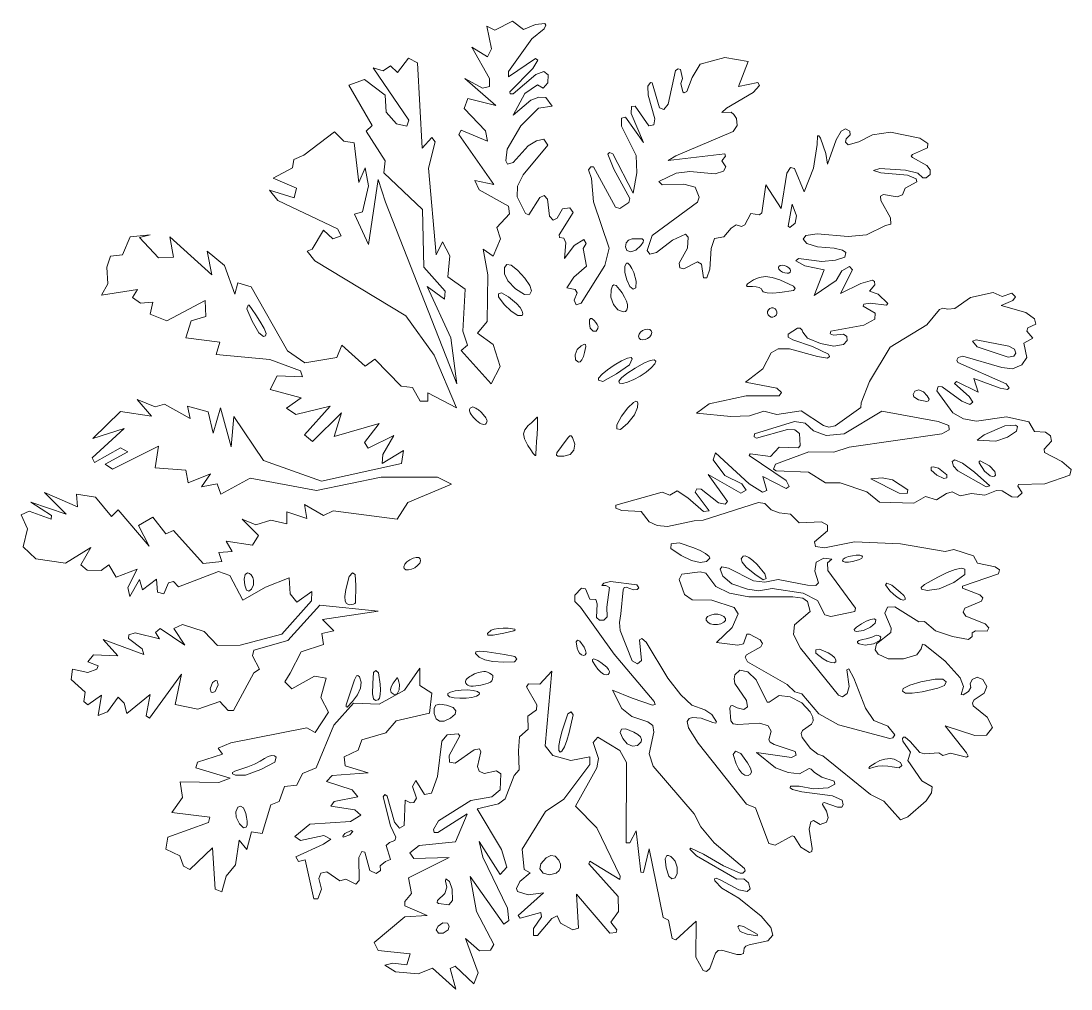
# Model space of a CAD drawing. Header units: millimetres. Extents: x -63086 to 144078, y -129912 to 13382.
# Drawn here: x 63650 to 64687, y -57619 to -56664 of the extents above; entities that cross this region are included whole.
import ezdxf

# ---------------------------------------------------------------- set-up
doc = ezdxf.new("R2010")
doc.units = ezdxf.units.MM
doc.layers.get('0').update_dxf_attribs({"lineweight": 0})
doc.layers.add('観葉植物', color=92, linetype='Continuous', lineweight=9)

# ---------------------------------------------------------------- blocks, each defined once
blk = doc.blocks.new('樹木平面（CAD素材.com）ae9d2deb')
at = {"color": 0, "linetype": 'ByBlock', "lineweight": -2}
for points in [[(-84.7, -278.8), (-113.8, -297.1), (-117.3, -297.1), (-118.1, -294.4), (-113.2, -285.7), (-81.2, -265.7), (-60.5, -262.2), (-52.3, -255.1), (-51.6, -239.4), (-55.8, -236.5), (-68, -238.9), (-72.9, -236.7), (-74.7, -232.2), (-71.2, -217.5), (-72.6, -214.6), (-78, -215.6), (-96.8, -228.7), (-102.4, -227.8), (-102.6, -221.3), (-92.1, -201.9), (-93.7, -199.8), (-104.5, -200.7), (-109.9, -207.1), (-114.1, -242.1), (-120.1, -258.4), (-126.9, -259.8), (-135.6, -245.9), (-138.8, -251.9), (-135, -263.3), (-137.4, -267.7), (-140.8, -268), (-146, -265.3), (-147.2, -290.4), (-151.7, -293), (-156.5, -287.2), (-163.9, -261.5), (-166.1, -259.6), (-167.9, -262.2), (-160.6, -290.7), (-155.2, -302), (-156.3, -305), (-161.6, -307), (-164.8, -310.2), (-160.4, -323.9), (-165.6, -325.9), (-170.6, -330), (-170.3, -334.7), (-174.7, -337.8), (-180.8, -334.9), (-185.9, -316.8), (-188.9, -316), (-191.8, -321.9), (-191.6, -344.5), (-194.8, -348.1), (-204.6, -343.2), (-210.4, -345.1), (-223.3, -336.1), (-229.2, -337.5), (-231.4, -342.5), (-228.5, -353.3), (-232.4, -362.7), (-236.3, -362.7), (-244.8, -324.1), (-251.5, -326), (-254, -321.3), (-226.8, -308.9), (-219.6, -303.8), (-226.3, -300.2), (-249.4, -305.3), (-255, -301.2), (-240.1, -288.9), (-200.1, -286.3), (-189.8, -280.2), (-195.9, -275), (-219.6, -271.4), (-216, -266.8), (-192.9, -262.2), (-198.5, -255), (-223.7, -246.8), (-218, -241.1), (-182.6, -238.5), (-205.2, -231.3), (-206.2, -222.6), (-192.3, -215.9), (-188.7, -205.7), (-165.1, -199), (-154.8, -187.2), (-121.9, -179.4), (-119.9, -159.9), (-131.7, -152.2), (-131.7, -135.2), (-146.6, -156.8), (-171.8, -170.7), (-197, -169.7), (-216.5, -191.3), (-234, -233.4), (-247.3, -239.1), (-253, -250.4), (-265.3, -251.9), (-270.5, -266.8), (-278.7, -269.9), (-287.4, -298.2), (-297.7, -296.6), (-302.3, -314.1), (-310, -304.8), (-313.6, -329), (-322.9, -340.3), (-327, -355.7), (-333.7, -353.1), (-336.2, -312.5), (-358.8, -333.6), (-365, -330.5), (-368.6, -320.3), (-382.5, -313.6), (-380.4, -301.8), (-340.3, -287.4), (-338.8, -282.2), (-376.3, -277.6), (-366, -262.7), (-368.1, -247.3), (-330.1, -247.8), (-318.8, -243.7), (-352.7, -233.4), (-351.1, -227.7), (-326.5, -220), (-330.6, -213.9), (-318.2, -208.7), (-243.2, -193.8), (-235, -198.5), (-221.6, -178.4), (-229.3, -164), (-224.2, -145), (-235.5, -143), (-258.1, -155.3), (-264.8, -148.6), (-259.7, -139.9), (-248.9, -118.8), (-226.8, -111.6), (-228.3, -100.8), (-216.5, -98.2), (-227.8, -86.9), (-172.8, -78.7), (-230.3, -72.9), (-261.9, -107.8), (-295.4, -117.4), (-296.8, -122.9), (-290, -135.9), (-295.4, -139.7), (-315.7, -177), (-320.8, -177), (-329, -168.1), (-350.6, -175.6), (-373.2, -170.8), (-367, -141), (-398.6, -184.5), (-401.6, -182.1), (-397.9, -160.9), (-420.8, -179.7), (-423.6, -169.5), (-429.4, -163.6), (-440, -178), (-449.3, -181.8), (-445.8, -161.6), (-459.2, -171.2), (-463.3, -168.1), (-461.9, -158.8), (-475.7, -146.2), (-474.6, -135.9), (-459.2, -139.3), (-450.3, -136.2), (-449.3, -132.8), (-459.5, -128.7), (-453.7, -121.8), (-429.7, -122.9), (-444.1, -106.8), (-404, -121.5), (-405.8, -116), (-419.1, -105.7), (-418.8, -102.3), (-412.6, -100.3), (-388.6, -106.1), (-392.4, -99.9), (-387.9, -95.8), (-363.6, -112.3), (-374.6, -95.8), (-366, -92), (-344.4, -98.9), (-331.4, -112.6), (-308.8, -112.3), (-267.7, -101.6), (-238.6, -68.7), (-238.2, -59.5), (-253, -69.8), (-259.5, -61.6), (-260.5, -45.8), (-284.1, -55), (-306.4, -68.1), (-319.1, -43.7), (-330.4, -39.6), (-369.8, -54.7), (-374.9, -49.6), (-379.7, -50.9), (-384.2, -61.6), (-390.7, -60.2), (-391.4, -47.2), (-405.4, -57.8), (-408.5, -47.5), (-417.8, -64.3), (-419.8, -55.4), (-410.6, -37.2), (-431.5, -45.4), (-438.6, -33.1), (-446.2, -38.6), (-459.9, -38.3), (-466.1, -33.1), (-456.5, -16), (-481.5, -31.4), (-510.6, -27.3), (-523.3, -15.3), (-518.8, 2.5), (-525.3, 16.2), (-517.4, 20), (-495.5, 12.1), (-495.2, 15.5), (-515.7, 28.9), (-480.8, 16.9), (-502.2, 38.2), (-469.4, 24.3), (-470.4, 36.6), (-451.9, 33.6), (-435.9, 14.5), (-429.3, 21.2), (-398.9, -14.8), (-409.2, 5.8), (-395.3, 14), (-382.5, -2.4), (-374.8, 0.7), (-345.5, -31.7), (-327, -29.7), (-330.1, -20.9), (-316.7, -19.9), (-322.9, -9.6), (-296.7, -13.7), (-291, -4), (-307, 12), (-293.6, 6.3), (-278.7, 10.9), (-262.8, 7.3), (-262.8, 19.2), (-243.2, 12.5), (-245.3, 26.4), (-226.8, 15.6), (-217, 20.2), (-153.8, 12), (-143.5, 28.4), (-100.4, 46.4), (-114.2, 53.6), (-169.7, 53.6), (-233.5, 40.2), (-299.2, 52.6), (-328, 36.6), (-331.6, 46.9), (-347, 43.8), (-338.3, 56.7), (-360.4, 47.9), (-362.5, 60.3), (-392.8, 62.8), (-389.7, 83.9), (-434.9, 61.3), (-442.1, 66.4), (-420, 78.3), (-427.2, 82.4), (-452.9, 68), (-455, 72.6), (-423.6, 101.4), (-454.4, 91.6), (-427.2, 118.3), (-396.4, 113.7), (-410.8, 130.2), (-392.8, 123), (-383.5, 125.5), (-358.3, 111.2), (-360.9, 123.5), (-340.4, 117.8), (-335.7, 96.8), (-328.5, 121.9), (-317.7, 83.4), (-315.2, 113.2), (-285.9, 70), (-228.8, 49.5), (-149.7, 67), (-147.6, 79.8), (-168.7, 67), (-168.2, 75.7), (-157.4, 94.7), (-182.6, 81.9), (-186.2, 87.5), (-171.8, 106.5), (-216, 93.7), (-208.8, 116.8), (-237.6, 88.5), (-245.3, 95.2), (-220.1, 123.5), (-254, 115.3), (-263.3, 121.4), (-248.9, 131.7), (-279.2, 139.9), (-272.5, 153.3), (-247.3, 152.3), (-249.4, 158.4), (-279.7, 169.7), (-332.7, 174.4), (-329.1, 186.7), (-362.5, 190.8), (-357.3, 207.8), (-342.9, 211.9), (-343.4, 227.8), (-381.5, 207.8), (-397.9, 214.4), (-395.3, 226.3), (-407.2, 225.2), (-415.4, 230.9), (-410.3, 238.6), (-445.7, 232.9), (-439.5, 244.3), (-440.6, 260.7), (-437, 271.5), (-425.2, 273), (-417.4, 290.5), (-397.9, 292.6), (-408.2, 290), (-389.7, 269.9), (-374.8, 270.5), (-378.4, 290.5), (-336.8, 253), (-341.4, 276.6), (-324.4, 262.2), (-314.2, 234), (-311.1, 245.3), (-298.2, 241.2), (-262.2, 178), (-245, 166.3), (-213.5, 171.4), (-208.7, 183.8), (-185.4, 162.9), (-176.1, 170), (-150.1, 143.3), (-138.8, 142), (-131.2, 128.3), (-123.7, 128.3), (-123.7, 136.8), (-95.3, 121.7), (-117.5, 173.8), (-145.3, 212.5), (-235.4, 267), (-242.9, 276.6), (-237.8, 278.3), (-226.8, 297.2), (-217.6, 288.6), (-209.3, 291.7), (-212.8, 298.5), (-271.7, 326.6), (-279.9, 336.6), (-255.6, 329), (-253.5, 338.6), (-276.5, 348.5), (-257.3, 358.8), (-255.9, 367), (-246, 371.2), (-215.9, 394.1), (-206.6, 385.2), (-196.3, 383.5), (-191.9, 344.1), (-185.4, 358.8), (-182.3, 341), (-188.1, 315.3), (-196, 312.9), (-182.3, 283.1), (-172.7, 347.2), (-165.5, 324.9), (-94.9, 145.4), (-101.1, 190.9), (-124.4, 241.7), (-107.3, 229), (-106.6, 236.9), (-127.5, 260.8), (-128.8, 317.7), (-167.2, 353.7), (-165.8, 365.7), (-184.7, 394.8), (-178.5, 400.6), (-201.8, 440.4), (-186.1, 445.8), (-165.8, 430.4), (-164.8, 413.6), (-154.5, 402.3), (-144.3, 399.9), (-142.5, 405.8), (-177.5, 457.5), (-167.9, 454.4), (-160.4, 459.5), (-153.5, 452.7), (-142.9, 467.1), (-134, 462.3), (-129.2, 378), (-119.9, 388.6), (-116.5, 384.5), (-123, 358.5), (-115.5, 272.8), (-109.3, 285.8), (-102.1, 271.8), (-103.8, 251.2), (-86.7, 238.9), (-89.1, 197.5), (-84.6, 183.8), (-90.8, 178.6), (-61.3, 145.7), (-52.4, 162.5), (-59.3, 184.4), (-74.7, 195.7), (-65.1, 207), (-64.4, 253), (-69.2, 278.3), (-59.3, 271.5), (-52.1, 288.6), (-55.5, 299.9), (-43.2, 313.3), (-44.2, 320.8), (-73, 336.9), (-77.2, 346.1), (-58.4, 342.3), (-93, 391.7), (-90.9, 395.8), (-64.9, 385.2), (-66.9, 395.4), (-87.8, 417.4), (-84.1, 427), (-56.7, 420.4), (-87.2, 446.8), (-69.7, 437.2), (-62.8, 438.9), (-62.8, 446.8), (-80.3, 477.7), (-64.9, 468.4), (-60.9, 476.1), (-65.3, 498.6), (-57.7, 494.6), (-40, 503.6), (-29.3, 495.4), (-17.4, 500.3), (-8.3, 501.3), (-7.1, 499.5), (-8.7, 495.9), (-20.9, 486.2), (-44.2, 453.8), (-44.2, 448.4), (-17.5, 466.7), (-15.1, 465), (-20.1, 456.9), (-42.8, 433.8), (-42.4, 431.7), (-39.6, 431.7), (-17.1, 450.8), (-9.2, 453.7), (-4.9, 450.5), (-5.3, 442.5), (-9.9, 437.2), (-15.5, 440.7), (-28, 432.2), (-39.6, 410.7), (-22.1, 425.6), (-14, 428.6), (-7.2, 428.1), (-0.9, 419.6), (-14.3, 417.6), (-32, 400.2), (-45.5, 377.2), (-46.6, 365.5), (-44.9, 362.4), (-39.6, 364.1), (-24.5, 380.6), (-16.4, 385.5), (-9.3, 386.9), (-5.1, 381.2), (-29.7, 351.8), (-35.2, 340.6), (-35.5, 330.2), (-27.4, 313.6), (-24.1, 312.5), (-13, 329.3), (-8.8, 331.3), (-5.5, 327.7), (-3.6, 310.9), (0, 307.1), (3.9, 308.9), (9.3, 318.3), (16.4, 319.2), (19.9, 314.5), (6, 292.6), (6.3, 290), (10.7, 289.4), (12.6, 284.6), (11.2, 269.4), (20.9, 282), (30.3, 287.9), (32.6, 284.1), (29.7, 279.2), (32.9, 261.6), (20.5, 250.7), (13.5, 240.2), (21.8, 238.8), (23.6, 235.3), (20.7, 228.1), (22.7, 223.4), (27.7, 225.2), (50.9, 262.3), (55.2, 279.6), (40, 325.2), (37.8, 348.2), (34.8, 356.7), (37.1, 359.7), (39.9, 359.7), (61.5, 319.8), (65.8, 318.5), (74.9, 324.6), (75.6, 328.4), (60, 357.5), (54, 372.3), (55.6, 374), (59.1, 372.6), (79, 333.8), (82.8, 353.9), (82.1, 370.9), (67.6, 399.9), (67.5, 407.8), (71.3, 408.6), (89.2, 383.7), (77.1, 412.4), (77.4, 419.1), (81.1, 419.6), (94.6, 400.3), (99.3, 401.1), (100.3, 407.2), (93.7, 430.5), (93.4, 439.4), (96, 443.1), (97.8, 442.5), (104.9, 418), (109.3, 416.2), (113.5, 421.5), (120.8, 454.8), (123.3, 456.5), (125.6, 455.9), (127.8, 447), (126.2, 441.9), (128, 433.6), (129.5, 432.8), (132, 434), (137.3, 447.8), (145.2, 461), (169.6, 467.6), (192.5, 463.7), (183.1, 438.9), (202.1, 443), (203.9, 439.9), (197.4, 433), (171.2, 417.5), (166.4, 413.4), (175.7, 413.7), (178.3, 411.5), (181.1, 407.3), (181.6, 400.4), (177.7, 394.7), (121.1, 370.7), (113.6, 365.8), (169.4, 372.6), (170.2, 370.3), (166.5, 365.5), (170.5, 359.8), (168.2, 355.5), (160, 352.8), (135.1, 355), (121.5, 353.5), (104.3, 345.1), (107.5, 342), (129, 342.6), (140.3, 339.5), (144.3, 329.8), (142.5, 324.9), (97.9, 291.9), (92.9, 277.3), (95.5, 273.5), (102.2, 275.1), (117.7, 287.3), (130.6, 293.2), (133.4, 290.3), (132.6, 279.5), (124.4, 264.6), (125, 260.1), (129.1, 259.1), (142.7, 265.9), (146.5, 263.8), (148.6, 250.3), (151.8, 250.2), (154.7, 258.8), (156, 279.1), (159.3, 289), (168.6, 290.6), (175.9, 299.2), (180.6, 302.4), (186.1, 300.9), (189.3, 302.6), (195.3, 313.6), (203.7, 312.5), (206, 314.2), (210.1, 342), (225.1, 318.7), (230.8, 353.5), (234.4, 359), (238.3, 358), (247.7, 335.2), (257, 358.5), (260.7, 381.7), (260.9, 390.2), (262.2, 390.4), (264.1, 388), (269.3, 373), (271, 362.5), (279.5, 386.2), (284.3, 394.8), (288.8, 397.1), (292.8, 394.9), (293.4, 391.4), (289.4, 387.2), (288.6, 384), (291.2, 381.3), (301.8, 384.5), (315.4, 391.4), (333, 393.9), (362.2, 387.9), (370, 382.8), (369.6, 378.4), (354.9, 371.8), (353.6, 370.2), (354.7, 368.8), (369.1, 361), (372.2, 356.6), (372.1, 352), (368.4, 348.7), (365, 349), (360, 353.5), (348, 356.4), (322.7, 358.1), (316.2, 356.1), (323.4, 353.9), (349.9, 351.4), (358.5, 348), (359, 344.9), (347.4, 338.7), (344.9, 332), (339.7, 330), (326.3, 332.5), (323.3, 330.9), (323.6, 326.5), (333.2, 309.3), (333.5, 303.1), (328.1, 301.9), (309.5, 292.6), (291.2, 290.8), (260.8, 293.6), (249.4, 292.1), (247, 288.4), (250.5, 283.9), (261, 280.7), (277.4, 279.6), (285.8, 277.6), (289, 275.2), (287.9, 270.7), (278.9, 267.7), (265.3, 266.4), (242.1, 269.1), (239.7, 266.8), (248.5, 262), (267.5, 258), (257.8, 232.7), (279.3, 247.6), (285, 257.2), (292.6, 261.4), (295.5, 257.9), (283.6, 234.6), (303.8, 244.5), (315.2, 247.7), (317.4, 246.5), (317.7, 243.4), (312.4, 237.1), (320.8, 234.1), (330.3, 224.7), (329.2, 223.3), (313, 225), (306.6, 224.1), (306.2, 222.1), (318, 215.2), (317.5, 209.5), (306.9, 203.4), (274.3, 197.6), (273.5, 194.8), (276.8, 193.7), (286.7, 194.6), (290, 192.4), (290.3, 188.3), (286.7, 184.5), (277.2, 182.8), (263.9, 185.4), (251, 190.5), (246.5, 196.7), (246, 198.6), (243.8, 200.5), (241.3, 200.5), (232, 194.6), (232, 191.7), (236.6, 189), (256.2, 182.3), (272, 174.7), (272.8, 172.4), (270.9, 171), (261.1, 172.4), (233.3, 180), (222.2, 180.2), (215.3, 176.2), (207.2, 160.4), (190, 147.3), (220.7, 141.3), (225.6, 137.1), (223.3, 133.8), (190.7, 133.7), (153.9, 125.8), (141.6, 116.6), (175.4, 113.2), (193.8, 113.9), (208, 118.7), (220.8, 115.4), (244.8, 119), (266.8, 104.3), (272.1, 102.9), (278.4, 104.1), (303.9, 122.3), (304, 126.9), (312.5, 147.8), (332.7, 181.8), (368.8, 203.7), (381.3, 218.8), (384.6, 220.2), (389.7, 219.1), (396.6, 219.9), (412, 230.6), (434.3, 235.8), (443.2, 231.8), (453, 235), (456.4, 231.4), (454, 227.8), (442.2, 222.8), (466.7, 216.1), (475.1, 209.7), (476.4, 204.6), (468.6, 200.8), (467.8, 197.4), (473.7, 190.6), (464.8, 185.8), (467.6, 171.5), (462.7, 164.3), (453.5, 160.3), (443.1, 161.6), (404.6, 172.7), (400, 171.6), (398.5, 169), (399.7, 166.5), (447.4, 145.6), (450.3, 141.6), (448.7, 140.1), (441.3, 141.2), (415.2, 150.8), (419.5, 137.4), (398.1, 147.7), (396.4, 146), (410.8, 133), (414.2, 127.4), (411.3, 125.2), (403.6, 128.3), (384, 142.7), (380.1, 142.9), (378.7, 138.7), (394.7, 116.8), (405.2, 111), (418.1, 108.6), (447.7, 112.9), (469.7, 107.9), (475.1, 98.5), (486.1, 97.7), (491, 94.1), (492.1, 89), (484.9, 81), (485, 77.7), (502.1, 68.9), (511.3, 61), (510, 55.5), (485.5, 47), (459.3, 46.3), (458.9, 44.7), (463.2, 38), (458.6, 33.7), (453, 34.1), (443.2, 40), (437.6, 40.3), (426.2, 35.7), (412.9, 37.4), (401.9, 35), (393.9, 38.8), (388.4, 37.3), (378.6, 31.1), (367.7, 34.4), (356, 27.8), (322.1, 28.8), (309.6, 39.1), (283.5, 47.8), (268.8, 47.7), (252, 58.5), (220.1, 59.6), (217.5, 61.3), (219.6, 66.3), (252.4, 78.4), (277.1, 78), (292.3, 83.2), (383.6, 96.3), (391.1, 100.2), (390.6, 104.4), (380.3, 108.5), (324.4, 118.6), (287.4, 96.1), (269.5, 94.7), (257.1, 99.1), (248.7, 106.6), (238.4, 108.4), (198.8, 96.2), (198.5, 93.2), (200.7, 92), (231.4, 100.6), (238.6, 100.2), (243.4, 96.4), (243.8, 84.7), (242.2, 82.3), (223.1, 82.9), (214.7, 73.9), (194.7, 76.5), (193.6, 74.7), (230, 50.2), (232.9, 44.1), (230.1, 42.3), (207.1, 54.1), (211, 40.4), (206.8, 38.5), (193.7, 46.8), (160.2, 77.5), (157.9, 70.6), (169.5, 55.1), (186.2, 47), (190.5, 40.5), (185.3, 37.6), (153, 56), (172.1, 29.3), (169.8, 26.8), (163.4, 28), (146, 41.5), (141.8, 42), (140.4, 38.5), (154.1, 20.2), (148.6, 19.6), (132.9, 33), (122.4, 39.8), (115.3, 35.6), (107.7, 38.5), (61.8, 25.7), (61.8, 22.8), (67.8, 20.4), (86.9, 19.7), (94.9, 9.2), (102.6, 5.8), (113, 4.9), (139.4, 10.3), (148, 11), (202.8, 28.5), (208.9, 27.5), (215.4, 21.2), (223.3, 18.3), (234.4, 17), (242.9, 8.5), (265.1, 9.5), (270.9, 6), (270.9, 0.6), (258.1, -10.5), (259.1, -14.9), (268, -16.4), (297.5, -10.4), (343, -12.4), (386.9, -19.9), (395.5, -18), (414.9, -24.3), (418.9, -31.3), (436.3, -34.9), (440.6, -38), (439.6, -42), (404.3, -54.1), (404.1, -56.2), (421.4, -62.6), (424.2, -65.6), (423, -68.8), (406.6, -75.7), (404.7, -79.8), (407.4, -83.9), (426.5, -91.3), (430, -95.2), (428.6, -98.4), (416.9, -98.1), (413.7, -100.2), (413.8, -103.7), (410.2, -106.8), (394.2, -103.9), (377.4, -98.1), (366.8, -89), (361, -89.3), (337.3, -74.4), (330, -74.8), (327.5, -80.8), (333.7, -95.5), (333.3, -99.7), (319.2, -111), (317.8, -117.1), (321, -121.1), (330.7, -125.7), (345.9, -125.7), (359, -122), (363.4, -115.9), (364.6, -111.5), (366.9, -112), (387.1, -128.2), (401.9, -144.6), (405.2, -153.3), (402.7, -160.9), (404.7, -161.4), (410.2, -158.1), (412.5, -154), (411.6, -150.4), (413.6, -146.4), (418.5, -143.8), (424.2, -146.2), (428.2, -153.3), (425.4, -159.8), (415.8, -166.4), (413.9, -169.3), (414.8, -172.1), (428.4, -183.4), (433.8, -193.5), (427.7, -201.2), (416.4, -201.6), (386.9, -192.1), (408, -218.6), (409.6, -222), (408.1, -222.9), (392.2, -219), (384.6, -221.3), (380.8, -218.6), (366.8, -219.6), (362, -218.3), (352.5, -207.3), (347.6, -203.1), (345.8, -203.1), (344.8, -204.5), (345.2, -207), (352.7, -217.9), (350.1, -226.1), (363.9, -246.2), (374.1, -252.2), (373.5, -258), (368.3, -265.9), (350.3, -281.7), (342.8, -284.9), (326.5, -266.2), (313.4, -259.8), (266.4, -221.7), (261.2, -219.9), (254.1, -214.4), (246, -203.5), (244.8, -199.6), (246.3, -196.5), (255.1, -190.4), (256.8, -187.1), (256.3, -183.4), (253.7, -178.2), (245.5, -169.3), (234.1, -163.4), (223.3, -162), (213.3, -168.7), (211.2, -168.6), (200.3, -146.6), (192.1, -138.6), (184.4, -137.2), (179.4, -141.5), (178.6, -145.6), (179.5, -150.3), (191, -167), (191.8, -173.3), (188.3, -176), (181.8, -174.2), (177.2, -171.9), (175.3, -172.2), (174.4, -174.4), (175.5, -187.1), (177.9, -190), (182.4, -190.8), (204.2, -189.2), (212.4, -192.1), (215.4, -197.3), (212.9, -205.8), (214.3, -208.2), (218.3, -210.4), (238.9, -217.3), (240.1, -221), (235.4, -223.3), (200.7, -218.4), (219.6, -233.3), (232, -238.1), (243.1, -239.4), (252.8, -234.1), (254.8, -234.6), (258.1, -238.1), (265.4, -242.7), (277.3, -246.7), (278.2, -249.4), (271.5, -253.2), (257.1, -254.1), (242.8, -251.6), (234.5, -251.6), (234, -253.1), (236.4, -254.8), (245.5, -257), (275.7, -261), (285.2, -265.4), (286.4, -269.8), (285.1, -272.1), (280.7, -272.4), (267.7, -267.8), (266.3, -268.4), (266.1, -269.6), (270, -276.3), (271.7, -282.5), (269.8, -286.9), (263.7, -289.4), (256.9, -285.4), (254.4, -286.8), (252.7, -294.1), (255.8, -313.1), (255.5, -316), (253.2, -316.9), (244.7, -311.6), (238, -301.3), (236.1, -300.7), (219.2, -309.7), (213.1, -308), (199.9, -272.9), (191, -269.2), (143.3, -209), (133.6, -193.8), (132.3, -187.7), (134.3, -184.7), (137.5, -183.7), (146.3, -184.4), (157.6, -188.7), (160.7, -189.3), (161.4, -188.1), (156.8, -180.9), (149.7, -176.2), (137.1, -171.7), (126.1, -161.3), (113.1, -144.8), (91.8, -109.3), (87.7, -105.7), (85.4, -107.2), (87.2, -127.6), (83.3, -130.9), (78.2, -127.9), (66.2, -98), (65.6, -90), (66.8, -81.5), (69, -57.9), (70.1, -55.6), (72.1, -55.2), (79.2, -57.6), (82.9, -57.5), (84.7, -55.8), (82.6, -52.7), (56.8, -49.4), (50.2, -51.1), (48.2, -53.5), (51.9, -53.4), (55.6, -55.6), (53, -75), (53.5, -84.4), (50.2, -87.7), (45.8, -87.6), (42.9, -85.2), (43.6, -71.5), (42.3, -67.4), (36.2, -67), (32, -56.9), (28, -56), (21.3, -63), (21.5, -69.3), (26.9, -74.7), (60.4, -121.2), (99.9, -167.9), (100.7, -170.8), (98, -171.6), (77.9, -164.8), (58.6, -156.7), (67.7, -174.9), (77.8, -182.9), (93.6, -187.9), (98.4, -191.8), (99.3, -198.1), (94.7, -219.6), (98.8, -231.7), (139.3, -278.8), (145.8, -291.8), (159.1, -307.4), (189.1, -332.8), (189.6, -335.1), (187.3, -337.4), (184.5, -337.5), (168.2, -330.1), (148.5, -318.6), (135.9, -312.7), (135.1, -313.7), (141.4, -320.4), (181.5, -343.3), (188.2, -342.9), (193, -346.9), (194.4, -352.7), (191.7, -355.6), (183.5, -353.8), (165.7, -344.2), (160.9, -342.3), (159.4, -343), (159.5, -345), (166.5, -352.1), (183.4, -362.1), (205.3, -379.7), (215.1, -390.9), (216.8, -398.7), (212.1, -404.1), (193.7, -408), (190.3, -409.4), (188.7, -411.5), (187.8, -416.5), (185.4, -417.7), (181.4, -417.5), (166.6, -413.5), (162.8, -413.8), (160.3, -416.2), (154.7, -431.5), (151.5, -434.3), (148.2, -433.3), (141, -420.3), (141.1, -384.7), (121.2, -403.1), (117.5, -401.9), (113.9, -383.8), (108.8, -381.1), (94.8, -313.3), (89.2, -336.7), (86.6, -336.3), (82, -295.5), (75.9, -307.5), (72.1, -307.4), (72.3, -228), (66, -216.3), (44.1, -203.1), (39.4, -208.4), (44.7, -224.1), (43.1, -233.5), (22, -271.4), (43.2, -292.6), (66.3, -340.4), (66, -343.6), (36.4, -325.6), (35.4, -328.1), (64.2, -360.5), (64.4, -375.3), (56.9, -385.9), (62.8, -393.2), (62.4, -395.8), (56.1, -396.7), (23, -358.1), (25.1, -391.6), (19.5, -393.4), (7.4, -386.7), (4.1, -379.5), (-1.3, -382.1), (-15.4, -398.9), (-19.5, -399), (-19.5, -391.9), (-11.5, -380.5), (-12.1, -376.3), (-32.5, -381.7), (-34.5, -379.1), (-9.5, -356.8), (-24.6, -358.7), (-35.1, -355.6), (-36.3, -352.4), (-32.9, -345.6), (-22.7, -336.9), (-28.7, -333.7), (-30.5, -313.6), (-7.5, -276.6), (10.6, -264.3), (36.2, -230.2), (36.4, -222.7), (17.5, -226.2), (-0.3, -221.3), (-7.7, -211.7), (-1.4, -138), (-13, -150.7), (-24.3, -150.4), (-26.2, -153.6), (-16, -171.2), (-16.5, -176.1), (-24.9, -182.4), (-24.7, -195.4), (-33.1, -202.8), (-34.3, -216.5), (-33.5, -235.5), (-38.3, -241.1), (-47.2, -264), (-53.9, -268.8), (-75, -273.9), (-50.8, -314), (-45.7, -331.4), (-52.2, -338.6), (-73.1, -306.1), (-69.3, -321.5), (-45, -371.9), (-43.7, -384.2), (-48.5, -387.6), (-82, -340.7), (-75.5, -375.3), (-58.4, -407.8), (-61.8, -413.3), (-72.8, -414), (-86.5, -401.7), (-74.1, -435.6), (-78.3, -446.6), (-96.8, -429.1), (-101.6, -431.5), (-96.1, -451.7), (-119, -431.1), (-133.1, -436.6), (-155.7, -434.9), (-166, -428.1), (-158.1, -426.3), (-144.4, -427.7), (-141, -417.1), (-172.8, -413.7), (-176.7, -405.9), (-146.3, -380.6), (-124.4, -379), (-146.3, -369.6), (-146.3, -365.5), (-139.7, -357.5), (-142.7, -342), (-102.7, -321.9), (-137.4, -322.8), (-141.3, -317.3), (-132.4, -310.2), (-96.3, -306.6), (-84.7, -279)], [(449.4, 171.8), (455, 172.8), (456.7, 175.7), (455.4, 179.6), (449.9, 182.8), (417.6, 188.9), (413.9, 187.6), (418.5, 182.1), (449.3, 171.8)], [(357.2, 138.4), (355.5, 135), (356.2, 132.8), (360.8, 129.6), (368.8, 128.1), (370.7, 128.7), (371.1, 130.3), (369.2, 133.7), (365.8, 137.7), (360.9, 139.6), (357.1, 138.4)], [(184.7, -395), (191.6, -397.7), (201.3, -399.3), (201.9, -398.7), (201.3, -397.7), (188, -390.1), (183.7, -389), (182.3, -390.3), (184.6, -395)]]:
    blk.add_lwpolyline(points, dxfattribs=at)
for points in [[(235.9, 322.9), (240.3, 311.4), (239, 304), (233.6, 299.8), (232, 301.2)], [(84.3, 288.8), (87.9, 288.5), (89.1, 287.4), (88.9, 285.5), (86.5, 282.1), (81.8, 277.6), (76.7, 275.7), (72.9, 277), (71.4, 280.7), (72.1, 284.6), (74.3, 287.2), (78.1, 288.5)], [(-35.3, 257.8), (-27.8, 249.8), (-23, 242.7), (-21.4, 237.3), (-23, 234), (-28.4, 233.8), (-37, 239.4), (-44.7, 247.1), (-48, 254.2), (-48.1, 260.5), (-45.8, 263.2), (-41.4, 262.6)], [(79.6, 255.3), (81.9, 246.9), (81.5, 240.3), (79.1, 239), (75.8, 241.5), (72.7, 248.1), (70.9, 255.4), (70.7, 261.7), (72.5, 264.7), (73.9, 264.6), (75.8, 262.7), (77.8, 259.5)], [(234, 258.6), (234.5, 257.1), (234.1, 255.8), (232.8, 254.9), (230.9, 254.7), (228.7, 255), (226.4, 255.9), (224.4, 257.2), (223, 258.7), (222.6, 260.2), (223, 261.5), (224.2, 262.3), (226.1, 262.6), (228.4, 262.3), (230.7, 261.4), (232.7, 260.1)], [(223.7, 248.1), (237.4, 241.9), (239, 239.5), (237.3, 237.5), (223.7, 235.6), (217, 235.1), (211.4, 235.4), (207.4, 236.2), (206.3, 237.7), (205.6, 239.2), (203.5, 240.5), (200.4, 241.4), (196.8, 241.6), (191.5, 241.7), (190.8, 242.7), (191.8, 244.1), (197.9, 248.1), (203.5, 250.6), (209.6, 251.4), (216.2, 250.6)], [(73.5, 223.8), (73.5, 221), (72.8, 218.6), (71.3, 217.1), (69.3, 216.5), (64, 218.5), (59.6, 223.9), (57, 231.2), (57.3, 238.4), (58.6, 242.3), (60.1, 243.3), (62.2, 242.5), (65.7, 238.8), (68.3, 235.3), (70.6, 231.2), (72.5, 227.1)], [(-36.1, 224.7), (-32.6, 220.8), (-30.5, 217.4), (-29.8, 214.7), (-30.7, 213), (-34.7, 212.9), (-41.3, 217.3), (-48.2, 223.8), (-53.8, 231.4), (-53.8, 234.5), (-51.1, 235.4), (-43.9, 231.5)], [(-289.5, 207.4), (-285.2, 200), (-283.4, 195.2), (-283.9, 193), (-285.8, 192.3), (-290.6, 195.8), (-297, 207.4), (-302.3, 219.5), (-301.1, 223.2), (-300.1, 223.1), (-297, 219), (-293.4, 213.8)], [(220.3, 218.3), (220.9, 216.6), (220.8, 214.8), (220.1, 213.2), (218.7, 211.9), (217, 211.3), (215.2, 211.4), (213.6, 212.2), (212.4, 213.5), (211.7, 215.2), (211.8, 217), (212.6, 218.7), (213.9, 219.9), (215.6, 220.5), (217.4, 220.4), (219.1, 219.7)], [(44.3, 200.2), (42.4, 197.5), (39.4, 197.5), (36.7, 200.5), (35.8, 205.1), (36, 208.7), (36.8, 209.9), (38.1, 209.9), (40.6, 208.1), (42.3, 206.2), (43.6, 204.1), (44.4, 202)], [(96.8, 197.9), (97.3, 196.1), (96.8, 194), (95.4, 192), (93.3, 190.3), (90.8, 189.2), (88.3, 188.9), (86.3, 189.4), (84.9, 190.7), (84.4, 192.5), (84.9, 194.5), (86.3, 196.6), (88.4, 198.2), (90.9, 199.3), (93.4, 199.6), (95.4, 199.1)], [(31.1, 176.5), (29.9, 172.6), (28.3, 169.4), (26.6, 167.4), (25, 167), (22.2, 169.4), (21.7, 174.1), (23.8, 179.4), (27.6, 183.2), (30.9, 184.8), (32.1, 184.3), (32.4, 182.3)], [(78.2, 170.1), (75.3, 164.3), (62.5, 155.5), (49.2, 148), (44.7, 149.3), (44.8, 151.3), (48.4, 155.1), (53.7, 159.5), (60.4, 164.1), (67.6, 168.3), (73.3, 170.8), (76.9, 171.4)], [(101.3, 168), (100.4, 165.3), (96.8, 161.4), (91.7, 157.2), (85.8, 153.2), (79.6, 149.8), (73.5, 147.3), (68.4, 145.9), (65.5, 146.3), (65, 148.2), (67.4, 151.5), (72.8, 155.8), (81, 161.1), (89.5, 166), (95.9, 168.7), (99.9, 169.4)], [(83.3, 122.3), (80.5, 115.1), (73.7, 106.7), (66.5, 100.5), (63, 101.2), (62.8, 105.1), (67.6, 113.6), (73.6, 121.9), (79.2, 127.1), (81.8, 128.5), (83.1, 128.1), (83.7, 126.5)], [(-15.8, 95.7), (-16.3, 88.5), (-16.7, 82), (-17, 76.6), (-17.2, 74.9), (-17.8, 74.7), (-19.6, 76.8), (-22.1, 80.3), (-24.9, 84.8), (-28.3, 91.3), (-29.2, 96.1), (-28, 100.1), (-24.5, 104.3), (-21.4, 107.1), (-18.6, 109.7), (-16.4, 111.9), (-15.7, 112.7), (-15.3, 112.6), (-15.3, 108.3), (-15.5, 102.6)], [(425.6, 95.2), (446.1, 104.1), (456.6, 104.6), (458.3, 103.6), (457.5, 98.9), (448.7, 93), (437.2, 89), (418.7, 89.9)], [(19.3, 92.5), (21.5, 86), (20.5, 80), (16.7, 75.8), (10.7, 74.1), (4.8, 74.1), (3.4, 75.3), (3.8, 77.5), (8.3, 83.8), (14.9, 92.5), (16.6, 94.2), (17.8, 94.2)], [(388.7, 52.7), (388.7, 55.6), (380.6, 62.3), (375.2, 63.8), (373.1, 63.4), (373.3, 60.2), (378.9, 55.5), (385.6, 52.1)], [(431.2, 44.8), (416, 58.5), (404, 67.4), (396.6, 70.7), (394.1, 69), (395.2, 64.3), (399.5, 59.8), (427.4, 44)], [(420.5, 67.5), (425.8, 59.3), (431.5, 54.6), (433.8, 54), (435.8, 54.3), (436.9, 55.4), (436.1, 59.1), (430.7, 64.6), (421.7, 69.6), (420.5, 69)], [(341.6, 37.5), (349.4, 37.4), (350.1, 40.8), (335, 50.7), (324.8, 52.9), (313.6, 51.8)], [(139, -16.2), (145.2, -19), (150.3, -22), (154, -24.7), (154.6, -26.4), (151.5, -29.9), (145.3, -30.7), (136.5, -28.7), (126.3, -24), (116.2, -17), (116.6, -12.5), (124.4, -11.3)], [(-131.1, -27.1), (-130.8, -29), (-131.7, -31.3), (-133.8, -33.8), (-136.6, -35.9), (-139.8, -37.5), (-142.9, -38.1), (-145.5, -37.9), (-147, -36.7), (-147.3, -34.9), (-146.4, -32.5), (-144.3, -30.1), (-141.4, -28), (-138.2, -26.4), (-135.1, -25.7), (-132.6, -26)], [(267.1, -26.5), (259.8, -30.4), (258.5, -39.4), (262.1, -50.7), (259.3, -53.4), (251.2, -53), (222.1, -47.6), (209, -50.2), (197.8, -48.9), (173.1, -36.4), (166.7, -35.2), (164.8, -37.5), (167.6, -44.4), (176.3, -51.8), (191.8, -57.2), (203, -58.9), (216.2, -56.3), (246.9, -61.1), (261, -68.2), (268.4, -82.4), (274.3, -84.2), (297.9, -79), (298.6, -76), (271.1, -38.7), (271, -31.1), (275.3, -27.4)], [(201.3, -32.8), (209.1, -41.8), (210.2, -46.7), (207.3, -47.9), (199, -42.3), (190.7, -35.4), (186.6, -30.6), (185.8, -27.1), (187.5, -24.4), (189.6, -24.2), (193.1, -25.9), (197.1, -28.9)], [(304.8, -24.2), (305.3, -25.2), (304.8, -26.4), (302.6, -27.7), (299.3, -28.9), (295.5, -29.8), (291.6, -30.3), (288.3, -30.3), (286.2, -29.7), (285.6, -28.7), (286.2, -27.5), (288.4, -26.2), (291.7, -25), (295.5, -24.1), (299.3, -23.6), (302.7, -23.6)], [(-295.8, -48.2), (-295.9, -52.8), (-297.8, -57.1), (-300.3, -59), (-302.6, -58.1), (-304.5, -53.1), (-304.9, -47.3), (-304, -42.6), (-301.7, -41), (-299.8, -41.5), (-298, -43.1), (-296.6, -45.5)], [(-194.9, -53.5), (-194.9, -59.4), (-195, -64.7), (-195.1, -69.2), (-195.2, -70.6), (-195.6, -71.3), (-197.1, -71.9), (-199.1, -72.3), (-201.5, -72.5), (-204, -71.4), (-205.4, -68.8), (-205.7, -64.2), (-204.6, -57.5), (-201.3, -44.6), (-198, -40.9), (-195.3, -42.5)], [(262.2, -180.2), (281.7, -190.9), (332.4, -204.5), (335.5, -203.8), (337.2, -200.7), (330.3, -192.4), (316.5, -186.6), (308.3, -174.6), (296.9, -144.8), (292.1, -135.6), (289.9, -136.6), (292.3, -153.1), (290.3, -160.1), (285.7, -163.3), (281.9, -161.6), (244.3, -115.2), (237.2, -101.9), (238.4, -92.4), (253.8, -79.1), (251.1, -69.3), (246.4, -66.1), (236.7, -64.8), (193.2, -64.6), (174, -60.9), (160.7, -54.5), (150.9, -41.3), (145.3, -40), (127.2, -42.4), (124.3, -47.7), (129.7, -62.3), (137.3, -67.7), (156.6, -68.1), (178.9, -75.2), (182.6, -81.3), (176.7, -94.8), (161.3, -109.6), (182.3, -112.5), (187.8, -111), (191.2, -101.5), (193.8, -101.6), (204.5, -107.1), (206.7, -110.7), (205, -114), (190.8, -121.8), (189.5, -124.1), (191.9, -128.8), (231.2, -151.3), (238.5, -158.4), (245.4, -160.4)], [(406.4, -37.2), (406.4, -42.6), (395.6, -50.4), (381.1, -56.9), (369.2, -58.3), (363.8, -57.2), (363.3, -55.4), (366.6, -52.6), (379.9, -45.2), (389.1, -40.6), (397, -37.7), (403.2, -36.3)], [(342.7, -60.1), (346.1, -63.4), (347.6, -65.8), (347.4, -67.2), (345.9, -67.8), (343.3, -67.2), (339.7, -65.1), (335.9, -62.1), (332.3, -58.6), (328.1, -52.9), (329.3, -51.2), (334.5, -53.3)], [(168.5, -84), (170.1, -86), (170.2, -87.9), (168.7, -89.7), (165.6, -91.2), (162.2, -92), (158.5, -92), (155.2, -91.2), (152.7, -89.8), (151.1, -87.8), (151, -85.9), (152.5, -84.1), (155.6, -82.6), (159, -81.8), (162.6, -81.8), (166, -82.6)], [(318.5, -87.3), (318.1, -90.7), (313.4, -94.7), (306.4, -97.8), (299.4, -98.8), (297.5, -98.1), (297.2, -96.8), (299.4, -94.5), (304.4, -91.3), (309.1, -88.7), (313.5, -87.1), (316.9, -86.5)], [(-44.5, -95.7), (-37.7, -96.5), (-37.4, -97.3), (-38.9, -98.2), (-48.7, -100.5), (-59.3, -102.6), (-64.3, -102.4), (-64.8, -100.7), (-61, -97.6), (-58.2, -96.5), (-54, -95.8), (-49.2, -95.5)], [(317.7, -103.2), (319.2, -102.6), (320.9, -102.7), (322.4, -103.4), (323.5, -104.6), (322.7, -107.9), (316.3, -110.9), (308.1, -112.3), (302, -111.1), (300.5, -109.9), (300.5, -108.8), (302.1, -107.7), (305.5, -106.9), (309, -106.2), (312.6, -105.2), (315.7, -104.1)], [(30.5, -114.4), (32, -117.5), (32.5, -120.1), (31.8, -121.8), (30.2, -122.5), (28.1, -122), (26.1, -120.4), (24.6, -118), (23.7, -115.3), (22.9, -109), (24.2, -107.4), (26.5, -108.4)], [(-48, -121.5), (-37.7, -123.5), (-35.7, -126.3), (-38.2, -128.8), (-48.6, -129.1), (-59.5, -128.4), (-67.4, -126.8), (-73.1, -124.3), (-76.7, -120.7), (-76.2, -119.1), (-73, -118.4), (-65.1, -119.1)], [(271.6, -120), (275.1, -122.1), (277.7, -124.6), (279.2, -126.9), (279.1, -128.8), (277.5, -129.9), (274.6, -129.6), (270.7, -128.2), (266.6, -125.8), (259.5, -120.2), (259.3, -117.1), (262.9, -116.2)], [(54.6, -136.4), (55.5, -138.4), (55.3, -140.1), (54.2, -141.2), (52.4, -141.6), (49.9, -140.9), (47, -139), (44.1, -136.1), (41.7, -132.8), (39, -128), (39, -126.4), (40.1, -126), (44, -127.6), (47, -129.4), (50.2, -131.7), (52.9, -134.2)], [(-191.1, -143.6), (-189.5, -148.8), (-190.2, -154.9), (-193.1, -161.5), (-198, -167.9), (-203.3, -173.4), (-204.3, -173.2), (-204.2, -171.1), (-200.4, -159.4), (-196, -146.5), (-194.2, -142.7), (-192.7, -142.2)], [(-170.8, -151), (-170.5, -156.3), (-170.7, -161.1), (-171.4, -164.8), (-172.6, -166.4), (-175.5, -166.9), (-177.3, -165.3), (-178.2, -160.4), (-178, -150.3), (-177.2, -139.3), (-175, -137.5), (-172.5, -139.7)], [(-151.8, -151.1), (-151.9, -156.4), (-154, -160.3), (-157, -161.2), (-159.8, -159.1), (-160.5, -156.6), (-159.9, -153.6), (-157.8, -149.8), (-153.8, -144.6), (-153.5, -144.7), (-153, -146.2), (-152.4, -148.4)], [(-336.3, -149.2), (-333.2, -147.2), (-331.6, -147.6), (-330.7, -151.4), (-333.6, -158.1), (-335.9, -159.2), (-337.6, -158.8), (-338.5, -155.5)], [(377.1, -146), (384.7, -145.8), (387.9, -148.5), (386.5, -152.1), (379.8, -154.9), (364.3, -158.4), (354.4, -159.9), (347.9, -159.8), (344.9, -157.9), (345.6, -155), (352.3, -151.8), (362.9, -148.7)], [(-72.7, -159.6), (-73, -161.2), (-75.6, -162.7), (-80.2, -164), (-86, -164.7), (-92.2, -164.8), (-97.8, -164.2), (-102.2, -163.2), (-104.1, -161.7), (-103.8, -160.1), (-101.2, -158.6), (-96.7, -157.4), (-90.8, -156.7), (-84.6, -156.6), (-79, -157.1), (-74.6, -158.1)], [(-105.4, -171.6), (-98.8, -174), (-96, -177.1), (-96.7, -180.6), (-101.2, -184.3), (-107.5, -187.3), (-112.2, -187.5), (-115.5, -185), (-117.4, -179.9), (-117.5, -174.7), (-115.7, -171.7), (-111.9, -170.6)], [(15.9, -198.6), (13.7, -206.3), (11.2, -212.6), (8.7, -217.1), (6.9, -217.8), (5.7, -216.3), (5.8, -211.3), (6.9, -204.6), (9, -196.9), (14.5, -180), (17.8, -178.2), (19.7, -181.2)], [(79.8, -198.1), (83.6, -200.4), (86.2, -202.9), (87.2, -205.4), (86.9, -207.7), (83.3, -211.3), (78.5, -212.1), (73.2, -209.7), (68.9, -204.6), (66.2, -198.6), (67.5, -195.4), (71.9, -194.9)], [(191.9, -228.4), (194.8, -233.7), (195.7, -237.4), (194.8, -239.8), (192.5, -241.1), (189.4, -240.7), (186.3, -238.6), (183.3, -234.8), (180.6, -229.5), (177.8, -220.3), (180.2, -217.1), (185.4, -219.2)], [(-284.8, -224.3), (-281.3, -222.4), (-277.9, -221.4), (-275.1, -221.6), (-273.4, -222.8), (-274.7, -227.8), (-288.4, -235), (-303.8, -240.6), (-313.6, -240.7), (-316.4, -239.4), (-316.5, -238.1), (-314.1, -236.6), (-307.2, -234.4), (-301.3, -232.4), (-294.9, -229.7), (-289.1, -226.9)], [(336.7, -224.9), (343.1, -228), (344.4, -231.2), (341.6, -233.3), (334.6, -232.4), (330.4, -231.7), (325.5, -231.6), (320.6, -231.9), (316.5, -232.8), (312.3, -234), (311.8, -233.5), (312.7, -232.2), (317.8, -228.7), (322.4, -226.3), (327.6, -224.8), (332.6, -224.3)], [(-303.5, -278.4), (-302.6, -282.2), (-302.2, -286.2), (-302.2, -289.7), (-302.9, -291.9), (-305.6, -292.6), (-309.6, -288.7), (-312.9, -282.2), (-313.2, -276.9), (-311.2, -272.3), (-308.6, -271.1), (-305.7, -273)], [(-205.5, -298.2), (-199.3, -295.3), (-197.7, -296.3), (-200.7, -299.6), (-206.2, -301.6), (-207.3, -301.9), (-207.7, -301)], [(5.7, -324.7), (7.3, -328.4), (7.4, -331.8), (5.9, -334.8), (3, -337.3), (-3.5, -339.1), (-9.9, -337.4), (-13.2, -333.2), (-12.2, -328.2), (-6.9, -322.3), (-2.2, -319.8), (2, -320.7)], [(120.4, -325.6), (122.5, -331.4), (122.5, -337.6), (120.5, -342), (117.2, -343.1), (114.2, -340.4), (111.7, -332), (110.5, -323.4), (112.2, -320), (113.9, -319.8), (116.1, -320.8), (118.3, -322.8)], [(-102.9, -368.7), (-99.2, -364.5), (-99.7, -353.1), (-102.4, -345.7), (-106, -343), (-106.3, -345.2), (-104.8, -351.3), (-106.9, -357.6), (-114, -364.5), (-114.6, -366.3), (-113.3, -367.2)], [(-108.8, -386.5), (-104.2, -386.7), (-102.6, -389.6), (-103.7, -393.3), (-108.4, -396.5), (-113.3, -396.5), (-115.4, -393.4), (-113.6, -389.7)]]:
    blk.add_lwpolyline(points, close=True, dxfattribs=at)
for points in [[(-69.6, 115.9, -0.029133), (-66.5, 112, -0.089283), (-65.1, 109, -0.215934), (-66.9, 105.7, -0.209383), (-72.3, 106.8, -0.064648), (-78.6, 112.4, -0.076199), (-82.6, 118.8, -0.375212), (-79.4, 122.8, -0.057192), (-76.4, 121.5, -0.047524), (-72.9, 119.2, -0.034142)], [(-66.6, -138.4, -0.099502), (-59.6, -142.2, -0.291758), (-61.9, -148.8, -0.056788), (-71.3, -151.9, -0.055869), (-81.3, -152.7, -0.255969), (-86.2, -149.9, -0.329607), (-85.8, -146.4, -0.077743), (-81, -142.5, -0.062357), (-73.9, -139.4, -0.07574)]]:
    blk.add_lwpolyline(points, format="xyb", close=True, dxfattribs=at)

msp = doc.modelspace()

# ---------------------------------------------------------------- block references
at = {"layer": '観葉植物', "ltscale": 10}
msp.add_blockref('樹木平面（CAD素材.com）ae9d2deb', (64175.6438, -57167.4028), dxfattribs=at)

doc.saveas('drawing.dxf')
